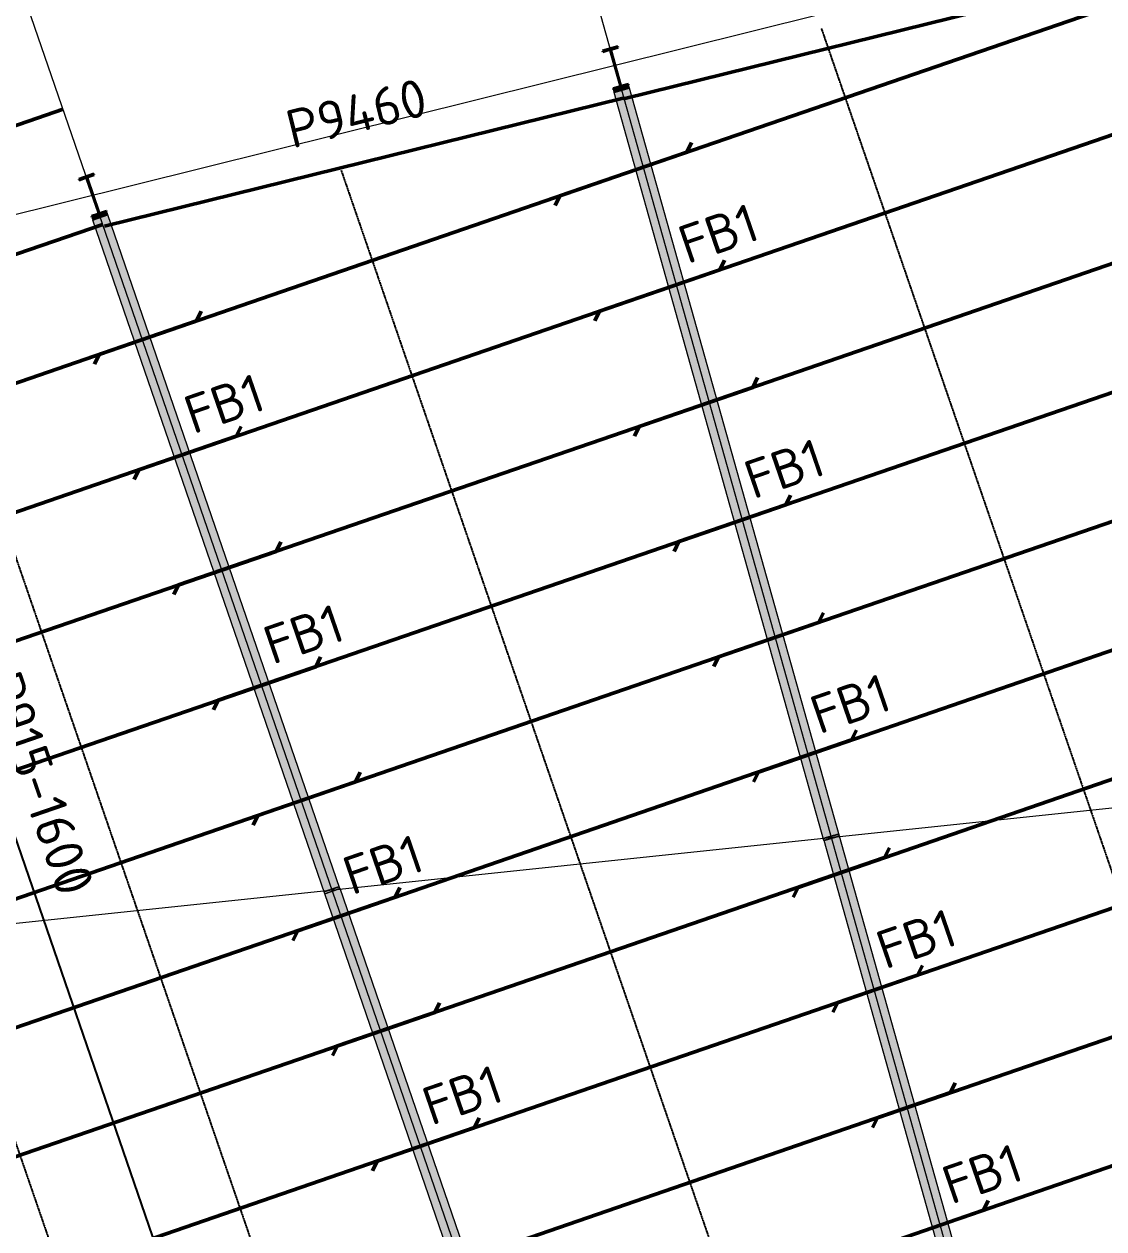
# Model space of a CAD drawing. Header units: millimetres. Extents: x 632 to 197946, y -2790 to 4041528.
# Drawn here: x 148627 to 162776, y 3975604 to 3991398 of the extents above; entities that cross this region are included whole.
import ezdxf

# ---------------------------------------------------------------- set-up
doc = ezdxf.new("R2010")
doc.units = ezdxf.units.MM
for name, pattern in [('Dash', [7, 5, -2]), ('Hidden', [4, 3, -1]), ('Hidden Half', [3, 2, -1])]:
    doc.linetypes.add(name, pattern=pattern)
for name, color, linetype, lineweight in [('S-280-A_STRUCT_FRAME', 2, 'Continuous', 18), ('S-280-M_COLUMN', 52, 'Continuous', 13), ('S-280-M_STRUCT_FRAME', 12, 'Continuous', 13), ('Z-000-T_TEXT', 131, 'Continuous', 25), ('Z-030-M_GRID', 191, 'Continuous', 13), ('Z-060-M_DETAIL', 92, 'Continuous', 25)]:
    doc.layers.add(name, color=color, linetype=linetype, lineweight=lineweight)
doc.styles.add('ISOCPEUR_2', font='isocpeur.ttf', dxfattribs={"height": 500})
doc.styles.add('ISOCPEUR_3', font='isocpeur.ttf', dxfattribs={"height": 2.5})

# ---------------------------------------------------------------- blocks, each defined once
blk = doc.blocks.new('NRP_Column-Steel-UB - SC124 - 530UB82_0-4039992-S6_011 - LOWER PURLIN PLAN - PART 1')
at = {"layer": 'S-280-M_COLUMN', "linetype": 'Hidden Half', "lineweight": 35}
blk.add_hatch(color=256, dxfattribs=at).paths.add_polyline_path([(-105, 0), (104, 0), (104, 13), (19, 13), (9, 17), (5, 27), (5, 501), (9, 511), (19, 515), (104, 515), (104, 528), (-105, 528), (-105, 515), (-19, 515), (-9, 511), (-5, 501), (-5, 27), (-9, 17), (-19, 13), (-105, 13)])
at = {"layer": 'S-280-M_COLUMN', "lineweight": 35}
for p, q in [((104, 528), (-105, 528)), ((-105, 528), (-105, 515)), ((-105, 515), (-19, 515)), ((-5, 501), (-5, 27)), ((5, 27), (5, 501)), ((19, 515), (104, 515)), ((104, 515), (104, 528)), ((-19, 13), (-105, 13)), ((-105, 13), (-105, 0)), ((-105, 0), (104, 0)), ((104, 13), (19, 13)), ((104, 0), (104, 13))]:
    blk.add_line(p, q, dxfattribs=at)
for centre, start, end in [((-19, 501), 0, 90), ((19, 501), 90, 180), ((-19, 27), 270, 0), ((19, 27), 180, 270)]:
    blk.add_arc(centre, 14, start, end, dxfattribs=at)
blk = doc.blocks.new('NRP_Column-Steel-UB - SC124 - 530UB82_0-4065242-S6_011 - LOWER PURLIN PLAN - PART 1')
at = {"layer": 'S-280-M_COLUMN', "linetype": 'Hidden Half', "lineweight": 35}
blk.add_hatch(color=256, dxfattribs=at).paths.add_polyline_path([(-105, -264), (104, -264), (104, -251), (19, -251), (9, -247), (5, -237), (5, 237), (9, 247), (19, 251), (104, 251), (104, 264), (-105, 264), (-105, 251), (-19, 251), (-9, 247), (-5, 237), (-5, -237), (-9, -247), (-19, -251), (-105, -251)])
at = {"layer": 'S-280-M_COLUMN', "lineweight": 35}
for p, q in [((104, 264), (-105, 264)), ((-105, 264), (-105, 251)), ((-105, 251), (-19, 251)), ((-5, 237), (-5, -237)), ((5, -237), (5, 237)), ((19, 251), (104, 251)), ((104, 251), (104, 264)), ((-19, -251), (-105, -251)), ((-105, -251), (-105, -264)), ((-105, -264), (104, -264)), ((104, -251), (19, -251)), ((104, -264), (104, -251))]:
    blk.add_line(p, q, dxfattribs=at)
for centre, start, end in [((-19, 237), 0, 90), ((19, 237), 90, 180), ((-19, -237), 270, 0), ((19, -237), 180, 270)]:
    blk.add_arc(centre, 14, start, end, dxfattribs=at)
blk = doc.blocks.new('NRP_Framing-Steel-Purlin Z - P915 - EZ250-19-4000453-S6_011 - LOWER PURLIN PLAN - PART 1')
at = {"layer": 'S-280-M_STRUCT_FRAME', "color": 3, "lineweight": 50}
for p, q in [((-2340392, 3991794), (-2350557, 3988295)), ((-2350557, 3988295), (-2350619, 3988168))]:
    blk.add_line(p, q, dxfattribs=at)
blk = doc.blocks.new('NRP_Framing-Steel-Purlin Z - P915 - EZ250-19-3998100-S6_011 - LOWER PURLIN PLAN - PART 1')
at = {"layer": 'S-280-M_STRUCT_FRAME', "color": 3, "lineweight": 50}
for p, q in [((-2368507, 3983909), (-2368569, 3983782)), ((-2368569, 3983782), (-2379442, 3980038)), ((-2379442, 3980038), (-2379504, 3979911))]:
    blk.add_line(p, q, dxfattribs=at)
blk = doc.blocks.new('NRP_Framing-Steel-Purlin Z - P915 - EZ250-19-V55-S6_011 - LOWER PURLIN PLAN - PART 1')
at = {"layer": 'S-280-M_STRUCT_FRAME', "color": 3, "lineweight": 50}
for p, q in [((-2337020, 3984612), (-2337082, 3984485)), ((-2337082, 3984485), (-2341149, 3983085)), ((-2341431, 3982988), (-2347956, 3980741)), ((-2347956, 3980741), (-2348018, 3980614))]:
    blk.add_line(p, q, dxfattribs=at)
blk = doc.blocks.new('NRP_Framing-Steel-Purlin C - P946 - EC250-24-4003224-S6_011 - LOWER PURLIN PLAN - PART 1')
at = {"layer": 'S-280-M_STRUCT_FRAME', "color": 1, "lineweight": 50}
blk.add_line((-2325728, 3992099), (-2332530, 3990420), dxfattribs=at)
blk.add_line((-2325728, 3992099), (-2332530, 3990420), dxfattribs=at)
blk = doc.blocks.new('NRP_Framing-Steel-Purlin C - P946 - EC250-24-4003288-S6_011 - LOWER PURLIN PLAN - PART 1')
at = {"layer": 'S-280-M_STRUCT_FRAME', "color": 1, "lineweight": 50}
blk.add_line((-2332534, 3990426), (-2339329, 3988749), dxfattribs=at)
blk.add_line((-2332534, 3990426), (-2339329, 3988749), dxfattribs=at)
blk = doc.blocks.new('NRP_Framing-Steel-Purlin Z - P914 - EZ250-15-4003870-S6_011 - LOWER PURLIN PLAN - PART 1')
at = {"layer": 'S-280-M_STRUCT_FRAME', "color": 150, "lineweight": 50}
for p, q in [((-2331639, 3989845), (-2331701, 3989718)), ((-2331701, 3989718), (-2339399, 3987067)), ((-2339399, 3987067), (-2339461, 3986940))]:
    blk.add_line(p, q, dxfattribs=at)
blk = doc.blocks.new('NRP_Framing-Steel-Purlin Z - P914 - EZ250-15-4003868-S6_011 - LOWER PURLIN PLAN - PART 1')
at = {"layer": 'S-280-M_STRUCT_FRAME', "color": 150, "lineweight": 50}
for p, q in [((-2331268, 3988177), (-2338879, 3985556)), ((-2331206, 3988304), (-2331268, 3988177)), ((-2338879, 3985556), (-2338941, 3985429))]:
    blk.add_line(p, q, dxfattribs=at)
blk = doc.blocks.new('NRP_Framing-Steel-Purlin Z - P914 - EZ250-15-4003866-S6_011 - LOWER PURLIN PLAN - PART 1')
at = {"layer": 'S-280-M_STRUCT_FRAME', "color": 150, "lineweight": 50}
for p, q in [((-2330774, 3986763), (-2330836, 3986636)), ((-2330836, 3986636), (-2338359, 3984046)), ((-2338359, 3984046), (-2338421, 3983919))]:
    blk.add_line(p, q, dxfattribs=at)
blk = doc.blocks.new('NRP_Framing-Steel-Purlin Z - P914 - EZ250-15-4003864-S6_011 - LOWER PURLIN PLAN - PART 1')
at = {"layer": 'S-280-M_STRUCT_FRAME', "color": 150, "lineweight": 50}
for p, q in [((-2330342, 3985222), (-2330404, 3985095)), ((-2330404, 3985095), (-2337839, 3982535)), ((-2337839, 3982535), (-2337901, 3982408))]:
    blk.add_line(p, q, dxfattribs=at)
blk = doc.blocks.new('NRP_Framing-Steel-Purlin Z - P914 - EZ250-15-4003862-S6_011 - LOWER PURLIN PLAN - PART 1')
at = {"layer": 'S-280-M_STRUCT_FRAME', "color": 150, "lineweight": 50}
for p, q in [((-2329910, 3983681), (-2329972, 3983554)), ((-2329972, 3983554), (-2337319, 3981024)), ((-2337319, 3981024), (-2337381, 3980897))]:
    blk.add_line(p, q, dxfattribs=at)
blk = doc.blocks.new('NRP_Framing-Steel-Purlin Z - P914 - EZ250-15-4003860-S6_011 - LOWER PURLIN PLAN - PART 1')
at = {"layer": 'S-280-M_STRUCT_FRAME', "color": 150, "lineweight": 50}
for p, q in [((-2329540, 3982013), (-2336798, 3979513)), ((-2329478, 3982140), (-2329540, 3982013)), ((-2336798, 3979513), (-2336860, 3979386))]:
    blk.add_line(p, q, dxfattribs=at)
blk = doc.blocks.new('NRP_Framing-Steel-Purlin Z - P914 - EZ250-15-4003858-S6_011 - LOWER PURLIN PLAN - PART 1')
at = {"layer": 'S-280-M_STRUCT_FRAME', "color": 150, "lineweight": 50}
for p, q in [((-2329045, 3980599), (-2329107, 3980472)), ((-2329107, 3980472), (-2336278, 3978003)), ((-2336278, 3978003), (-2336340, 3977876))]:
    blk.add_line(p, q, dxfattribs=at)
blk = doc.blocks.new('NRP_Framing-Steel-Purlin Z - P914 - EZ250-15-4003853-S6_011 - LOWER PURLIN PLAN - PART 1')
at = {"layer": 'S-280-M_STRUCT_FRAME', "color": 150, "lineweight": 50}
for p, q in [((-2328613, 3979058), (-2328675, 3978931)), ((-2328675, 3978931), (-2335758, 3976492)), ((-2335758, 3976492), (-2335820, 3976365))]:
    blk.add_line(p, q, dxfattribs=at)
blk = doc.blocks.new('NRP_Framing-Steel-Purlin Z - P914 - EZ250-15-4003854-S6_011 - LOWER PURLIN PLAN - PART 1')
at = {"layer": 'S-280-M_STRUCT_FRAME', "color": 150, "lineweight": 50}
for p, q in [((-2328181, 3977517), (-2328243, 3977390)), ((-2328243, 3977390), (-2335238, 3974981)), ((-2335238, 3974981), (-2335300, 3974854))]:
    blk.add_line(p, q, dxfattribs=at)
blk = doc.blocks.new('NRP_Framing-Steel-Purlin Z - P914 - EZ250-15-4003855-S6_011 - LOWER PURLIN PLAN - PART 1')
at = {"layer": 'S-280-M_STRUCT_FRAME', "color": 150, "lineweight": 50}
for p, q in [((-2327811, 3975848), (-2334150, 3973666)), ((-2327749, 3975975), (-2327811, 3975848))]:
    blk.add_line(p, q, dxfattribs=at)
blk = doc.blocks.new('NRP_Framing-Steel-Purlin Z - P914 - EZ250-15-4004838-S6_011 - LOWER PURLIN PLAN - PART 1')
at = {"layer": 'S-280-M_STRUCT_FRAME', "color": 150, "lineweight": 50}
for p, q in [((-2325031, 3992120), (-2325093, 3991993)), ((-2325093, 3991993), (-2333363, 3989145)), ((-2333363, 3989145), (-2333425, 3989018))]:
    blk.add_line(p, q, dxfattribs=at)
blk = doc.blocks.new('NRP_Framing-Steel-Purlin Z - P914 - EZ250-15-4004836-S6_011 - LOWER PURLIN PLAN - PART 1')
at = {"layer": 'S-280-M_STRUCT_FRAME', "color": 150, "lineweight": 50}
for p, q in [((-2324687, 3990548), (-2324749, 3990421)), ((-2324749, 3990421), (-2332843, 3987634)), ((-2332843, 3987634), (-2332905, 3987508))]:
    blk.add_line(p, q, dxfattribs=at)
blk = doc.blocks.new('NRP_Framing-Steel-Purlin Z - P914 - EZ250-15-4004834-S6_011 - LOWER PURLIN PLAN - PART 1')
at = {"layer": 'S-280-M_STRUCT_FRAME', "color": 150, "lineweight": 50}
for p, q in [((-2324344, 3988977), (-2324406, 3988850)), ((-2324406, 3988850), (-2332323, 3986124)), ((-2332323, 3986124), (-2332385, 3985997))]:
    blk.add_line(p, q, dxfattribs=at)
blk = doc.blocks.new('NRP_Framing-Steel-Purlin Z - P914 - EZ250-15-4004832-S6_011 - LOWER PURLIN PLAN - PART 1')
at = {"layer": 'S-280-M_STRUCT_FRAME', "color": 150, "lineweight": 50}
for p, q in [((-2324000, 3987406), (-2324062, 3987279)), ((-2324062, 3987279), (-2331803, 3984613)), ((-2331803, 3984613), (-2331865, 3984486))]:
    blk.add_line(p, q, dxfattribs=at)
blk = doc.blocks.new('NRP_Framing-Steel-Purlin Z - P914 - EZ250-15-4004830-S6_011 - LOWER PURLIN PLAN - PART 1')
at = {"layer": 'S-280-M_STRUCT_FRAME', "color": 150, "lineweight": 50}
for p, q in [((-2323656, 3985834), (-2323718, 3985707)), ((-2323718, 3985707), (-2331282, 3983103)), ((-2331282, 3983103), (-2331344, 3982976))]:
    blk.add_line(p, q, dxfattribs=at)
blk = doc.blocks.new('NRP_Framing-Steel-Purlin Z - P914 - EZ250-15-4004828-S6_011 - LOWER PURLIN PLAN - PART 1')
at = {"layer": 'S-280-M_STRUCT_FRAME', "color": 150, "lineweight": 50}
for p, q in [((-2323313, 3984263), (-2323375, 3984136)), ((-2323375, 3984136), (-2330762, 3981592)), ((-2330762, 3981592), (-2330824, 3981465))]:
    blk.add_line(p, q, dxfattribs=at)
blk = doc.blocks.new('NRP_Framing-Steel-Purlin Z - P914 - EZ250-15-4004825-S6_011 - LOWER PURLIN PLAN - PART 1')
at = {"layer": 'S-280-M_STRUCT_FRAME', "color": 150, "lineweight": 50}
for p, q in [((-2322969, 3982691), (-2323031, 3982564)), ((-2323031, 3982564), (-2330242, 3980081)), ((-2330242, 3980081), (-2330304, 3979954))]:
    blk.add_line(p, q, dxfattribs=at)
blk = doc.blocks.new('NRP_Framing-Steel-Purlin Z - P914 - EZ250-15-4004823-S6_011 - LOWER PURLIN PLAN - PART 1')
at = {"layer": 'S-280-M_STRUCT_FRAME', "color": 150, "lineweight": 50}
for p, q in [((-2322625, 3981120), (-2322687, 3980993)), ((-2322687, 3980993), (-2329722, 3978570)), ((-2329722, 3978570), (-2329784, 3978443))]:
    blk.add_line(p, q, dxfattribs=at)
blk = doc.blocks.new('NRP_Framing-Steel-Purlin Z - P914 - EZ250-15-4004821-S6_011 - LOWER PURLIN PLAN - PART 1')
at = {"layer": 'S-280-M_STRUCT_FRAME', "color": 150, "lineweight": 50}
for p, q in [((-2322282, 3979548), (-2322344, 3979421)), ((-2322344, 3979421), (-2329202, 3977060)), ((-2329202, 3977060), (-2329264, 3976933))]:
    blk.add_line(p, q, dxfattribs=at)
blk = doc.blocks.new('NRP_Framing-Steel-Purlin Z - P914 - EZ250-15-4004819-S6_011 - LOWER PURLIN PLAN - PART 1')
at = {"layer": 'S-280-M_STRUCT_FRAME', "color": 150, "lineweight": 50}
for p, q in [((-2322080, 3977927), (-2322142, 3977801)), ((-2322142, 3977801), (-2328114, 3975744))]:
    blk.add_line(p, q, dxfattribs=at)
blk = doc.blocks.new('NRP_Framing-Steel-Purlin Z - P914 - EZ250-15-4004815-S6_011 - LOWER PURLIN PLAN - PART 1')
at = {"layer": 'S-280-M_STRUCT_FRAME', "color": 150, "lineweight": 50}
for p, q in [((-2321736, 3976356), (-2321798, 3976229)), ((-2321798, 3976229), (-2327594, 3974233))]:
    blk.add_line(p, q, dxfattribs=at)
blk = doc.blocks.new('NRP_Extent _v2_ - 1-200-4011239-S6_011 - LOWER PURLIN PLAN - PART 1')
at = {"layer": 'Z-060-M_DETAIL'}
blk.add_hatch(color=256, dxfattribs=at).paths.add_polyline_path([(145, -39), (150, 0), (145, 39), (130, 75), (106, 106), (75, 130), (39, 145), (0, 150), (-39, 145), (-75, 130), (-106, 106), (-130, 75), (-145, 39), (-150, 0), (-145, -39), (-130, -75), (-106, -106), (-75, -130), (-39, -145), (0, -150), (39, -145), (75, -130), (106, -106), (130, -75)])
at = {"layer": 'Z-060-M_DETAIL', "lineweight": 50}
for p, q in [((-9586, 400), (-9586, -400)), ((14176, 400), (14176, -400))]:
    blk.add_line(p, q, dxfattribs=at)
at = {"layer": 'Z-060-M_DETAIL'}
blk.add_line((14176, 0), (-9586, 0), dxfattribs=at)
blk = doc.blocks.new('NRP_Bridging Plan _v2_ - 3 Rows-4022041-S6_011 - LOWER PURLIN PLAN - PART 1')
at = {"layer": 'Z-060-M_DETAIL', "linetype": 'Hidden'}
for p, q in [((2170, 2403), (2170, -22158)), ((4670, 2403), (4670, -22158)), ((7170, 2403), (7170, -22158))]:
    blk.add_line(p, q, dxfattribs=at)
blk = doc.blocks.new('NRP_Bridging Plan _v2_ - 1 Row-4026258-S6_011 - LOWER PURLIN PLAN - PART 1')
at = {"layer": 'Z-060-M_DETAIL', "linetype": 'Hidden'}
blk.add_line((4670, 816), (4670, -22444), dxfattribs=at)
blk = doc.blocks.new('NRP_Bridging Plan _v2_ - 1 Row-4026631-S6_011 - LOWER PURLIN PLAN - PART 1')
at = {"layer": 'Z-060-M_DETAIL', "linetype": 'Hidden'}
blk.add_line((4670, 2403), (4670, -22893), dxfattribs=at)
blk = doc.blocks.new('NRP_Fly Brace BN - FB1-4028766-S6_011 - LOWER PURLIN PLAN - PART 1')
at = {"layer": 'Z-000-T_TEXT'}
blk.add_line((0, 0), (5, 0), dxfattribs=at)
at = {"layer": 'Z-000-T_TEXT', "lineweight": 13, "insert": (1.107, 3.489), "char_height": 2.5, "width": 6.09283, "attachment_point": 1, "style": 'ISOCPEUR_3'}
blk.add_mtext('FB1', dxfattribs=at)

msp = doc.modelspace()

# ---------------------------------------------------------------- hatches: boundary and pattern name
at = {"layer": 'S-280-M_STRUCT_FRAME'}
for points in [[(156358, 3990502), (156454, 3990529), (156447, 3990554), (156351, 3990527)], [(159108, 3980697), (159310, 3980753), (156560, 3990558), (156358, 3990501), (157862, 3985140)], [(156464, 3990532), (156560, 3990559), (156552, 3990584), (156456, 3990557), (156463, 3990535)], [(149528, 3988830), (149622, 3988862), (149613, 3988887), (149519, 3988854)], [(152569, 3979998), (152766, 3980066), (149726, 3988897), (149528, 3988829), (150798, 3985140)], [(149631, 3988865), (149725, 3988898), (149717, 3988922), (149623, 3988890), (149631, 3988867)], [(162181, 3969743), (162254, 3969763), (161934, 3970904), (162021, 3970927), (162340, 3969788), (162382, 3969799), (159310, 3980753), (159109, 3980696), (162081, 3970099)], [(156100, 3969742), (156172, 3969766), (155764, 3970952), (155849, 3970981), (156257, 3969796), (156298, 3969810), (152767, 3980066), (152569, 3979998), (155977, 3970099)], [(152672, 3980034), (152672, 3980034), (152663, 3980031)]]:
    msp.add_hatch(color=9, dxfattribs=at).paths.add_polyline_path(points)
h = msp.add_hatch(color=9, dxfattribs=at)
h.paths.add_polyline_path([(156464, 3990532), (156456, 3990557), (156447, 3990554), (156454, 3990529), (156463, 3990531)])
h.paths.add_polyline_path([(156560, 3990558), (156560, 3990559), (156549, 3990555)])
h = msp.add_hatch(color=9, dxfattribs=at)
h.paths.add_polyline_path([(149631, 3988865), (149623, 3988890), (149613, 3988887), (149622, 3988862), (149627, 3988864)])
h.paths.add_polyline_path([(149726, 3988897), (149725, 3988898), (149713, 3988892)])

# ---------------------------------------------------------------- linework, layer by layer
at = {"layer": 'S-280-M_STRUCT_FRAME', "color": 55}
for p, q in [((156552, 3990584), (156351, 3990528)), ((156351, 3990527), (156447, 3990554)), ((156351, 3990528), (156351, 3990527)), ((156351, 3990527), (156358, 3990502)), ((156358, 3990501), (156560, 3990558)), ((156454, 3990529), (156358, 3990502)), ((156447, 3990554), (156454, 3990529)), ((156456, 3990557), (156552, 3990584)), ((156464, 3990532), (156456, 3990557)), ((156560, 3990559), (156464, 3990532)), ((156552, 3990584), (156552, 3990584)), ((156560, 3990559), (156552, 3990584)), ((156560, 3990558), (156560, 3990559)), ((159310, 3980753), (156560, 3990558)), ((156358, 3990502), (156358, 3990501)), ((159108, 3980697), (156358, 3990501)), ((149717, 3988923), (149519, 3988855)), ((149519, 3988854), (149613, 3988887)), ((149519, 3988855), (149519, 3988854)), ((149519, 3988854), (149528, 3988830)), ((149528, 3988829), (149726, 3988897)), ((149622, 3988862), (149528, 3988830)), ((149528, 3988830), (149528, 3988829)), ((152569, 3979998), (149528, 3988829)), ((149613, 3988887), (149622, 3988862)), ((149623, 3988890), (149717, 3988922)), ((149631, 3988865), (149623, 3988890)), ((149725, 3988898), (149631, 3988865)), ((149717, 3988922), (149717, 3988923)), ((149725, 3988898), (149717, 3988922)), ((149726, 3988897), (149725, 3988898)), ((152766, 3980066), (149726, 3988897)), ((159310, 3980753), (159108, 3980697)), ((159109, 3980696), (159310, 3980753)), ((162382, 3969799), (159310, 3980753)), ((162181, 3969743), (159109, 3980696)), ((152569, 3979998), (152767, 3980066)), ((152766, 3980066), (152569, 3979998)), ((152569, 3979998), (152569, 3979998)), ((156100, 3969742), (152569, 3979998)), ((152767, 3980066), (152766, 3980066)), ((156298, 3969810), (152767, 3980066))]:
    msp.add_line(p, q, dxfattribs=at)
at = {"layer": 'S-280-M_STRUCT_FRAME', "color": 55, "linetype": 'Dash'}
for p, q in [((156464, 3990532), (156464, 3990532)), ((149631, 3988865), (149631, 3988865)), ((159302, 3980779), (159101, 3980723)), ((159101, 3980722), (159197, 3980749)), ((159197, 3980749), (159204, 3980724)), ((159207, 3980752), (159303, 3980779)), ((159214, 3980727), (159207, 3980752)), ((159310, 3980753), (159214, 3980727)), ((159310, 3980753), (159310, 3980753)), ((159204, 3980724), (159108, 3980697)), ((159108, 3980697), (159109, 3980696)), ((159214, 3980726), (159214, 3980727)), ((152758, 3980092), (152560, 3980024)), ((152560, 3980023), (152654, 3980056)), ((152654, 3980056), (152663, 3980031)), ((152664, 3980059), (152758, 3980091)), ((152672, 3980034), (152664, 3980059)), ((152672, 3980034), (152672, 3980034))]:
    msp.add_line(p, q, dxfattribs=at)
at = {"layer": 'Z-030-M_GRID'}
for p, q in [((163162, 3966631), (152742, 4003784)), ((157420, 3966231), (145096, 4002020)), ((182099, 3997268), (147957, 3988759)), ((195852, 3984583), (120538, 3976668))]:
    msp.add_line(p, q, dxfattribs=at)

# ---------------------------------------------------------------- block references
at = {"layer": 'S-280-M_COLUMN', "lineweight": 35}
for name, p, rotation in [('NRP_Column-Steel-UB - SC124 - 530UB82_0-4065242-S6_011 - LOWER PURLIN PLAN - PART 1', (156377, 3990823), 15.66740712021306), ('NRP_Column-Steel-UB - SC124 - 530UB82_0-4039992-S6_011 - LOWER PURLIN PLAN - PART 1', (149614, 3988901), 19.00040712021459)]:
    msp.add_blockref(name, p, dxfattribs=dict(at, rotation=rotation))
at = {"layer": 'S-280-M_STRUCT_FRAME', "color": 150, "lineweight": 50}
for name in ['NRP_Framing-Steel-Purlin Z - P914 - EZ250-15-4004838-S6_011 - LOWER PURLIN PLAN - PART 1', 'NRP_Framing-Steel-Purlin Z - P914 - EZ250-15-4004836-S6_011 - LOWER PURLIN PLAN - PART 1', 'NRP_Framing-Steel-Purlin Z - P914 - EZ250-15-4003870-S6_011 - LOWER PURLIN PLAN - PART 1', 'NRP_Framing-Steel-Purlin Z - P914 - EZ250-15-4004834-S6_011 - LOWER PURLIN PLAN - PART 1', 'NRP_Framing-Steel-Purlin Z - P914 - EZ250-15-4003868-S6_011 - LOWER PURLIN PLAN - PART 1', 'NRP_Framing-Steel-Purlin Z - P914 - EZ250-15-4004832-S6_011 - LOWER PURLIN PLAN - PART 1', 'NRP_Framing-Steel-Purlin Z - P914 - EZ250-15-4003866-S6_011 - LOWER PURLIN PLAN - PART 1', 'NRP_Framing-Steel-Purlin Z - P914 - EZ250-15-4004830-S6_011 - LOWER PURLIN PLAN - PART 1', 'NRP_Framing-Steel-Purlin Z - P914 - EZ250-15-4003864-S6_011 - LOWER PURLIN PLAN - PART 1', 'NRP_Framing-Steel-Purlin Z - P914 - EZ250-15-4004828-S6_011 - LOWER PURLIN PLAN - PART 1', 'NRP_Framing-Steel-Purlin Z - P914 - EZ250-15-4003862-S6_011 - LOWER PURLIN PLAN - PART 1', 'NRP_Framing-Steel-Purlin Z - P914 - EZ250-15-4004825-S6_011 - LOWER PURLIN PLAN - PART 1', 'NRP_Framing-Steel-Purlin Z - P914 - EZ250-15-4003860-S6_011 - LOWER PURLIN PLAN - PART 1', 'NRP_Framing-Steel-Purlin Z - P914 - EZ250-15-4004823-S6_011 - LOWER PURLIN PLAN - PART 1', 'NRP_Framing-Steel-Purlin Z - P914 - EZ250-15-4003858-S6_011 - LOWER PURLIN PLAN - PART 1', 'NRP_Framing-Steel-Purlin Z - P914 - EZ250-15-4004821-S6_011 - LOWER PURLIN PLAN - PART 1', 'NRP_Framing-Steel-Purlin Z - P914 - EZ250-15-4003853-S6_011 - LOWER PURLIN PLAN - PART 1', 'NRP_Framing-Steel-Purlin Z - P914 - EZ250-15-4004819-S6_011 - LOWER PURLIN PLAN - PART 1', 'NRP_Framing-Steel-Purlin Z - P914 - EZ250-15-4003854-S6_011 - LOWER PURLIN PLAN - PART 1', 'NRP_Framing-Steel-Purlin Z - P914 - EZ250-15-4004815-S6_011 - LOWER PURLIN PLAN - PART 1', 'NRP_Framing-Steel-Purlin Z - P914 - EZ250-15-4003855-S6_011 - LOWER PURLIN PLAN - PART 1']:
    msp.add_blockref(name, (2489010, 0), dxfattribs=at)
at = {"layer": 'S-280-M_STRUCT_FRAME', "color": 1, "lineweight": 50}
for name in ['NRP_Framing-Steel-Purlin C - P946 - EC250-24-4003224-S6_011 - LOWER PURLIN PLAN - PART 1', 'NRP_Framing-Steel-Purlin C - P946 - EC250-24-4003288-S6_011 - LOWER PURLIN PLAN - PART 1']:
    msp.add_blockref(name, (2489010, 0), dxfattribs=at)
at = {"layer": 'S-280-M_STRUCT_FRAME', "color": 3, "lineweight": 50}
for name, p in [('NRP_Framing-Steel-Purlin Z - P915 - EZ250-19-4000453-S6_011 - LOWER PURLIN PLAN - PART 1', (2489530, -1511)), ('NRP_Framing-Steel-Purlin Z - P915 - EZ250-19-4000453-S6_011 - LOWER PURLIN PLAN - PART 1', (2490050, -3022)), ('NRP_Framing-Steel-Purlin Z - P915 - EZ250-19-3998100-S6_011 - LOWER PURLIN PLAN - PART 1', (2519456, 3724)), ('NRP_Framing-Steel-Purlin Z - P915 - EZ250-19-3998100-S6_011 - LOWER PURLIN PLAN - PART 1', (2519976, 2213)), ('NRP_Framing-Steel-Purlin Z - P915 - EZ250-19-V55-S6_011 - LOWER PURLIN PLAN - PART 1', (2489010, 0)), ('NRP_Framing-Steel-Purlin Z - P915 - EZ250-19-3998100-S6_011 - LOWER PURLIN PLAN - PART 1', (2521017, -808)), ('NRP_Framing-Steel-Purlin Z - P915 - EZ250-19-3998100-S6_011 - LOWER PURLIN PLAN - PART 1', (2521537, -2318)), ('NRP_Framing-Steel-Purlin Z - P915 - EZ250-19-3998100-S6_011 - LOWER PURLIN PLAN - PART 1', (2522057, -3829)), ('NRP_Framing-Steel-Purlin Z - P915 - EZ250-19-3998100-S6_011 - LOWER PURLIN PLAN - PART 1', (2522577, -5340)), ('NRP_Framing-Steel-Purlin Z - P915 - EZ250-19-3998100-S6_011 - LOWER PURLIN PLAN - PART 1', (2523097, -6851))]:
    msp.add_blockref(name, p, dxfattribs=at)
at = {"layer": 'Z-000-T_TEXT', "lineweight": 13, "xscale": 200, "yscale": 200, "zscale": 200, "rotation": 19.00040712023383}
for p in [(157172, 3987988), (150696, 3985758), (158036, 3984906), (151736, 3982737), (158900, 3981824), (152777, 3979715), (159765, 3978742), (153817, 3976694), (160629, 3975660)]:
    msp.add_blockref('NRP_Fly Brace BN - FB1-4028766-S6_011 - LOWER PURLIN PLAN - PART 1', p, dxfattribs=at)
at = {"layer": 'Z-060-M_DETAIL', "linetype": 'Hidden', "rotation": 19.0004071202145}
for name, p in [('NRP_Bridging Plan _v2_ - 3 Rows-4022041-S6_011 - LOWER PURLIN PLAN - PART 1', (139734, 3987891)), ('NRP_Bridging Plan _v2_ - 1 Row-4026631-S6_011 - LOWER PURLIN PLAN - PART 1', (155440, 3987547)), ('NRP_Bridging Plan _v2_ - 1 Row-4026258-S6_011 - LOWER PURLIN PLAN - PART 1', (148630, 3987192))]:
    msp.add_blockref(name, p, dxfattribs=at)
at = {"layer": 'Z-060-M_DETAIL', "rotation": 289.0004071202334}
msp.add_blockref('NRP_Extent _v2_ - 1-200-4011239-S6_011 - LOWER PURLIN PLAN - PART 1', (147718, 3983043), dxfattribs=at)

# ---------------------------------------------------------------- texts
at = {"layer": 'S-280-A_STRUCT_FRAME', "lineweight": 13, "char_height": 500, "attachment_point": 1, "style": 'ISOCPEUR_2'}
for s, insert, width, rotation in [('P9460', (152018, 3990249), 2260.76, 13.8674), ('P915-1600', (148569, 3982961), 3687.76, 289.0004)]:
    msp.add_mtext(s, dxfattribs=dict(at, insert=insert, width=width, rotation=rotation))

doc.saveas('drawing.dxf')
